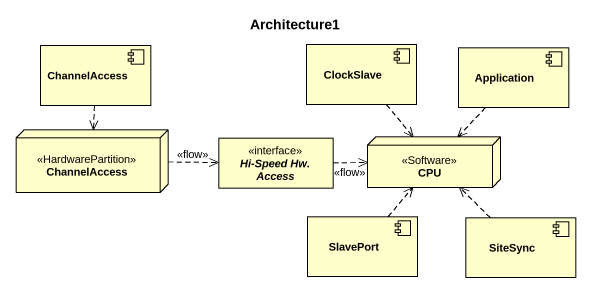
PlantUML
@startuml
title Architecture1
allowmixing
hide circle
hide empty members
component ChannelAccess
component ClockSlave
component Application
node "ChannelAccess" as ChannelAccess_2 <<HardwarePartition>>
interface "Hi-Speed Hw. Access" as Hi_Speed_Hw_Access <<interface>>
node CPU <<Software>>
component SlavePort
component SiteSync
ChannelAccess ..> ChannelAccess_2
ClockSlave ..> CPU
Application ..> CPU
ChannelAccess_2 .right.> Hi_Speed_Hw_Access : <<flow>>
Hi_Speed_Hw_Access .right.> CPU : <<flow>>
SlavePort .up.> CPU
SiteSync .up.> CPU
@enduml
